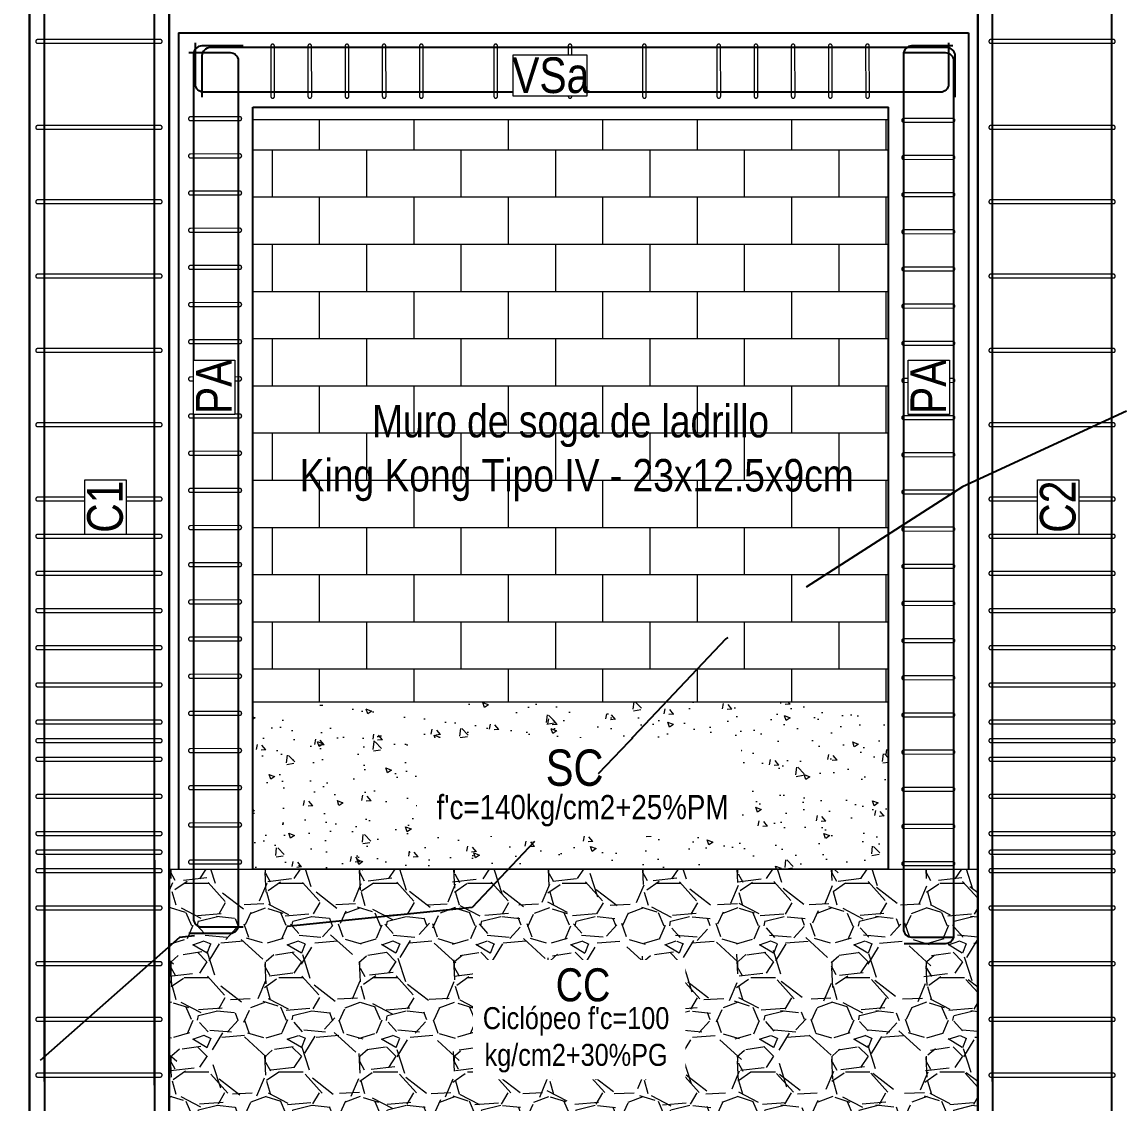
# Model space of a CAD drawing. Header units: millimetres. Extents: x -3570 to 5754, y -12788176 to 1214.
# Drawn here: x 3365.698 to 3368.648, y 1131.984 to 1134.893 of the extents above; entities that cross this region are included whole.
import ezdxf
from ezdxf import colors
from ezdxf.entities.mleader import LeaderData, LeaderLine
from ezdxf.enums import TextEntityAlignment as Align
from ezdxf.math import Vec2, Vec3

# ---------------------------------------------------------------- set-up
doc = ezdxf.new("R2010")
doc.units = ezdxf.units.MM
for name, pattern in [('ACAD_ISO04W100', [30, 24, -3, 0, -3]), ('CONTINUA', [0]), ('DASHED', [0.75, 0.5, -0.25])]:
    doc.linetypes.add(name, pattern=pattern)
for name, color, linetype in [('.D1 cotas', 1, 'Continuous'), ('.D1 Texto', 7, 'Continuous'), ('.N1 Acero Long03', 6, 'Continuous'), ('.N1 Junta', 6, 'Continuous'), ('.N1 Muros Altos', 220, 'Continuous'), ('C-ROAD-PROF', 1, 'DASHED')]:
    doc.layers.add(name, color=color, linetype=linetype)
for name, color, linetype, lineweight in [('.N1 Cimiento Corrido', 253, 'Continuous', 25), ('2_Acero EV', 4, 'ACAD_ISO04W100', 0), ('CONCRETO', 152, 'Continuous', 20), ('LADRILLO', 30, 'Continuous', 0), ('PL-06', 5, 'Continuous', 60), ('SOBRECIMIENTO', 253, 'CONTINUA', 5)]:
    doc.layers.add(name, color=color, linetype=linetype, lineweight=lineweight)
doc.styles.add('Anot 1.5mm', font='ARIALN.TTF', dxfattribs={"height": 0.0015})
doc.styles.add('Anot 2mm', font='ARIALN.TTF', dxfattribs={"height": 0.002})
doc.styles.add('Anot 3mm', font='ARIALN.TTF', dxfattribs={"height": 0.003})
doc.styles.add('arial narrow', font='ARIALN.TTF')
doc.styles.add('BIL', font='swissci.ttf')
doc.dimstyles.new('ROMAN50', dxfattribs={"dimtxt": 0.1, "dimasz": 0.05, "dimexe": 0.075, "dimexo": 0.05, "dimgap": 0.05, "dimtad": 2, "dimzin": 4, "dimdsep": 46, "dimtxsty": 'arial narrow', "dimblk": 'BOXFILLED', "dimcen": 0.07, "dimclrd": 142, "dimclre": 142, "dimclrt": 2, "dimaunit": 1, "dimadec": 0, "dimazin": 0, "dimtfac": 1, "dimtix": 1, "dimtmove": 0, "dimatfit": 3, "dimldrblk": 'BOXFILLED', "dimfxl": 0.2, "dimfxlon": 1, "dimtolj": 1, "dimtzin": 0, "dimlwd": 9, "dimlwe": 9, "dimarcsym": 0})

# ---------------------------------------------------------------- blocks, each defined once
blk = doc.blocks.new('*U218')
at = {"layer": 'CONCRETO', "lineweight": 5}
h = blk.add_hatch(dxfattribs=at)
h.set_pattern_fill('GRAVEL', color=8, scale=0.01)
h.set_pattern_definition([(228.0127875, (1.106506823446739, 0.6349259222921355), (-2.032000000159581, -2.285999999858178), [0.034172144, -3.3830483639565]), (184.969741, (1.083646823446739, 0.6095259222921355), (3.04799999879405, 0.2540000144697924), [0.05864047199999996, -5.805404889352395]), (132.5104471, (1.025226823446739, 0.6044459222921355), (2.540000001072749, -2.793999999024596), [0.04134815200000001, -4.093472279409999]), (267.273689, (0.9261668234467388, 0.5409459222921356), (0.2540000005319725, 5.079999999973313), [0.05340045199999997, -5.286643742573795]), (292.83365418, (0.9236268234467389, 0.4876059222921355), (-1.270000000106341, 3.047999999955546), [0.05236336999999996, -5.183980774534395]), (357.2736889999999, (0.9439468234467389, 0.4393459222921355), (-5.079999999973313, 0.2540000005319728), [0.05340045199999997, -5.286643742573795]), (37.69424047, (0.9972868234467389, 0.4368059222921354), (-3.30199999985359, -2.540000000190041), [0.07061936599999999, -6.991311531424701]), (72.25532837, (1.053166823446739, 0.4799859222921355), (1.778000000477929, 5.587999999847885), [0.066671952, -6.6005256601905]), (121.42956562, (1.073486823446739, 0.5434859222921355), (-2.032000000288312, 3.301999999822602), [0.0535813, -5.304554569871201]), (175.2363583, (1.045546823446739, 0.5892059222921355), (2.793999999959953, -0.2540000004389256), [0.06117132799999996, -2.997393694999997]), (222.3974378, (0.9845868234467389, 0.5942859222921355), (-3.047999999902466, -2.794000000106399), [0.07910779200000001, -7.8316772512177]), (138.81407483, (1.177626823446739, 0.5384059222921356), (-1.777999999893351, 1.524000000123918), [0.027000454, -2.6730565824344]), (171.4692344, (1.157306823446739, 0.5561859222921355), (3.302000000088966, -0.5079999994237343), [0.051368198, -5.085463899704]), (225, (1.106506823446739, 0.5638059222921356), (-3.552713678800501e-17, -0.2540000000000239), [0.035920934, -0.3232893108428]), (203.19859051, (1.088726823446739, 0.5942859222921355), (1.270000000034609, 0.5079999999109334), [0.01934413199999998, -1.915062236889398]), (291.80140949, (1.070946823446739, 0.5866659222921355), (-0.2540000000531496, 0.7619999999822872), [0.027356562, -1.340475299]), (30.96375653, (1.081106823446739, 0.5612659222921356), (0.7620000000186383, 0.5079999999721125), [0.04443196599999996, -1.436629815290999]), (161.56505118, (1.119206823446739, 0.5841259222921356), (0.5080000000132583, -0.2539999999733754), [0.032128714, -0.7710898116828]), (16.389540334, (0.9236268234467389, 0.5866659222921355), (2.540000000000015, 0.7620000000000243), [0.04500880000000001, -4.455882667253901]), (70.34617594, (0.9668068234467388, 0.5993659222921355), (-1.016000000092931, -2.793999999967041), [0.037759894, -3.73822156782]), (293.19859051, (1.119206823446739, 0.6349259222921355), (-0.5079999999113263, 1.270000000035528), [0.03868800999999996, -1.895718358889398]), (343.6104596700001, (1.134446823446739, 0.5993659222921355), (-2.540000000053229, 0.761999999822286), [0.04500879999999997, -4.455882667253995]), (339.44395478, (0.9236268234467389, 0.4291859222921355), (-1.269999999999986, 0.508000000000021), [0.04340351999999995, -2.126773431310598]), (294.7751406, (0.9642668234467389, 0.4139459222921356), (-1.270000001511693, 2.793999999312726), [0.036367212, -3.600359338072]), (66.80140949, (1.121746823446739, 0.3809259222921355), (0.5079999999202298, 1.27000000003193), [0.03868801, -1.8957183588894]), (17.35402464, (1.136986823446739, 0.4164859222921355), (-3.301999999934302, -1.016000000213246), [0.04257827400000001, -4.21523759802]), (69.44395478, (0.9972868234467389, 0.3809259222921355), (-0.508000000008846, -1.269999999996463), [0.02170176, -2.148475191310601]), (101.309932474, (1.106506823446739, 0.3809259222921355), (-0.25400000000004, 1.016000000000037), [0.01295146, -1.2821994964526]), (165.963756532, (1.103966823446739, 0.3936259222921354), (0.7619999999999513, -0.2539999999999865), [0.05236337000000001, -0.9949054589069001]), (186.00900596, (1.053166823446739, 0.4063259222921355), (2.539999999986537, 0.2540000001329353), [0.04852669999999996, -4.804136486333695]), (303.69006753, (1.081106823446739, 0.5384059222921356), (-0.2540000000352969, 0.5079999999823702), [0.036632388, -0.879177635968]), (353.15722659, (1.101426823446739, 0.5079259222921355), (4.318000000026569, -0.5079999997739394), [0.063955676, -6.331600906503099]), (60.9453959, (1.164926823446739, 0.5003059222921356), (-1.016000000027969, -1.777999999984025), [0.026150824, -2.588939231811]), (90, (1.177626823446739, 0.5231659222921355), (-0.254, 0.254), [0.01524, -0.23876]), (120.25643716, (1.048086823446739, 0.4139459222921356), (1.015999999875717, -1.77800000007098), [0.035286696, -3.49339407732]), (48.01278749999999, (1.030306823446739, 0.4444259222921355), (2.032000000167534, 2.285999999851021), [0.068344288, -3.3488762199565]), (0, (1.076026823446739, 0.4952259222921356), (0.254, 0.254), [0.06604, -0.18796]), (325.3048465, (1.142066823446739, 0.4952259222921356), (2.540000000962153, -1.777999998625458), [0.040160956, -3.975931672414]), (254.0546040999999, (1.175086823446739, 0.4723659222921355), (-0.2539999999822557, -1.016000000004475), [0.03698290799999999, -1.8121650038772]), (207.64597536, (1.164926823446739, 0.4368059222921354), (-4.826000000177335, -2.539999999663075), [0.06021450999999996, -5.961246442293795]), (175.42607874, (1.111586823446739, 0.4088659222921356), (-3.301999999999883, 0.2539999999999478), [0.063702946, -6.306584645624])])
h.paths.add_polyline_path([(2397.882421778308, 2498.129817934587), (2397.882421778308, 2497.298892012295), (2400.056719338759, 2497.298892012295), (2400.056719338759, 2498.129817934587)])
at = {"layer": '.N1 Cimiento Corrido', "color": 8, "lineweight": 5}
blk.add_lwpolyline([(2397.882421778308, 2498.129817934587), (2397.882421778308, 2497.298892012295), (2400.056719338759, 2497.298892012295), (2400.056719338759, 2498.129817934587)], close=True, dxfattribs=at)
blk = doc.blocks.new('*U121')
at = {"layer": '2_Acero EV'}
for p, q in [((235.882212774866, 110.8198736702251), (235.552226323676, 110.819873670222)), ((235.552226323676, 110.8098736702272), (235.882212774866, 110.8098736702242))]:
    blk.add_line(p, q, dxfattribs=at)
for centre, radius, start, end in [((235.552226323676, 110.8148736702246), 0.004999999997380655, 89.99999998957796, 270.000000010422), ((235.882212774866, 110.8148736702246), 0.004999999999313332, 269.9999999895779, 90.00000001042204)]:
    blk.add_arc(centre, radius, start, end, dxfattribs=at)
blk = doc.blocks.new('dac')
at = {"color": 6, "lineweight": 40}
blk.add_blockref('*U121', (3122.949714543672, 1604.297287102003, -53407144.80790737), dxfattribs=at)
blk = doc.blocks.new('*U950')
at = {"color": 3}
blk.add_blockref('dac', (-3358.666934092944, -1715.112160772228, 53407144.80790737), dxfattribs=at)
blk = doc.blocks.new('*U951')
at = {"color": 0, "linetype": 'ByBlock', "lineweight": -2, "transparency": 16777216}
for p in [(6.123233995736766e-17, 1), (5.51091059616309e-17, 0.9), (4.898587196589413e-17, 0.8), (4.286263797015737e-17, 0.7000000000000001), (3.67394039744206e-17, 0.6000000000000001), (3.061616997868383e-17, 0.5), (2.449293598294707e-17, 0.4), (1.83697019872103e-17, 0.3), (1.224646799147353e-17, 0.2), (6.123233995736766e-18, 0.1), (0, 0)]:
    blk.add_blockref('*U950', p, dxfattribs=at)
blk = doc.blocks.new('*U125')
at = {"layer": '.N1 Muros Altos'}
blk.add_lwpolyline([(-27.16393617360166, -27.67895742359883), (-43.50871438744785, -27.67895742359883, 0.426082441509612), (-43.62550130165391, -27.80215340267087), (-43.62550130165391, -28.48804821968486)], format="xyb", dxfattribs=at)
blk = doc.blocks.new('*U126')
at = {"layer": '.N1 Muros Altos'}
blk.add_lwpolyline([(-27.16393617360166, -27.67895742359883), (-43.50871438744785, -27.67895742359883, 0.426082441509612), (-43.62550130165391, -27.80215340267087), (-43.62550130165391, -28.48804821968486)], format="xyb", dxfattribs=at)
blk = doc.blocks.new('*U952')
at = {"color": 3}
blk.add_blockref('dac', (-3358.666934092944, -1715.112160772228, 53407144.80790737), dxfattribs=at)
blk = doc.blocks.new('*U953')
at = {"color": 0, "linetype": 'ByBlock', "lineweight": -2, "transparency": 16777216}
for p in [(6.123233995736766e-17, 1), (5.51091059616309e-17, 0.9), (4.898587196589413e-17, 0.8), (4.286263797015737e-17, 0.7000000000000001), (3.67394039744206e-17, 0.6000000000000001), (3.061616997868383e-17, 0.5), (2.449293598294707e-17, 0.4), (1.83697019872103e-17, 0.3), (1.224646799147353e-17, 0.2), (6.123233995736766e-18, 0.1), (0, 0)]:
    blk.add_blockref('*U952', p, dxfattribs=at)
blk = doc.blocks.new('*U214')
at = {"layer": '.N1 Acero Long03'}
for points in [[(0.0599999999999894, -0.03035879332731059), (0.0599999999999894, -0.1553587933273106, 0.414213562373095), (0.08499999999999508, -0.1803587933273163), (2.316481804887424, -0.1803587933273085, 0.414213562373094), (2.341481804887401, -0.15535879332731), (2.34148180488743, -0.03035879332731001)], [(0.03999999999999204, -0.1950000000000003), (0.03999999999999204, -0.07000000000000028, -0.414213562373095), (0.06499999999999773, -0.04500000000000881), (2.296481804887427, -0.04500000000000107, -0.4142135623730961), (2.321481804887433, -0.06999999999999965), (2.321481804887433, -0.1949999999999996)]]:
    blk.add_lwpolyline(points, format="xyb", dxfattribs=at)
blk = doc.blocks.new('*U167')
at = {"layer": '2_Acero EV'}
for p, q in [((2488.73542555703, 1641.017249721316), (2488.600186081894, 1641.017049514432)), ((2488.600186081894, 1641.007049514437), (2488.73542555703, 1641.007249721315))]:
    blk.add_line(p, q, dxfattribs=at)
for centre, radius, start, end in [((2488.600186081894, 1641.012049514434), 0.004999999997380655, 89.99999998957796, 270.000000010422), ((2488.73542555703, 1641.012249721316), 0.004999999999313332, 269.9999999895779, 90.00000001042204)]:
    blk.add_arc(centre, radius, start, end, dxfattribs=at)
blk = doc.blocks.new('*U955')
at = {"color": 5, "lineweight": 13}
blk.add_blockref('*U167', (-2488.667805819463, -1641.012149617877), dxfattribs=at)
blk = doc.blocks.new('*U954')
at = {"color": 0, "linetype": 'ByBlock', "lineweight": -2, "transparency": 16777216}
for p in [(2.449293598294707e-17, 0.4), (1.83697019872103e-17, 0.3), (1.224646799147353e-17, 0.2), (6.123233995736766e-18, 0.1), (0, 0)]:
    blk.add_blockref('*U955', p, dxfattribs=at)
blk = doc.blocks.new('*U949')
at = {"color": 5, "lineweight": 13}
blk.add_blockref('*U167', (-2488.667805819463, -1641.012149617877), dxfattribs=at)
blk = doc.blocks.new('*U948')
at = {"color": 0, "linetype": 'ByBlock', "lineweight": -2, "transparency": 16777216}
for p in [(4.898587196589413e-17, 0.8), (3.67394039744206e-17, 0.6000000000000001), (2.449293598294707e-17, 0.4), (1.224646799147353e-17, 0.2), (0, 0)]:
    blk.add_blockref('*U949', p, dxfattribs=at)
blk = doc.blocks.new('5e6rer')
blk.add_wipeout([(2489.562772606911, 1641.87968748065), (2489.363882365361, 1641.87968748065), (2489.3638823653614, 1641.768492910578), (2489.562772606911, 1641.768492910578)])
at = {"lineweight": 13}
blk.add_lwpolyline([(2489.562772606911, 1641.87968748065), (2489.562772606911, 1641.768492910578), (2489.363882365361, 1641.768492910578), (2489.363882365361, 1641.87968748065)], close=True, dxfattribs=at)
at = {"layer": '.N1 Cimiento Corrido', "color": 252, "lineweight": 60, "true_color": 0x939598, "style": 'BIL'}
blk.add_text('VSa', height=0.09592354096040498, dxfattribs=at).set_placement((2489.465253884629, 1641.825208464262, 3460.917699665641), align=Align.MIDDLE_CENTER)
blk = doc.blocks.new('*U968')
at = {"color": 5, "lineweight": 13}
blk.add_blockref('*U167', (-2488.667805819463, -1641.012149617877), dxfattribs=at)
blk = doc.blocks.new('*U969')
at = {"color": 0, "linetype": 'ByBlock', "lineweight": -2, "transparency": 16777216}
for p in [(2.449293598294707e-17, 0.4), (1.83697019872103e-17, 0.3), (1.224646799147353e-17, 0.2), (6.123233995736766e-18, 0.1), (0, 0)]:
    blk.add_blockref('*U968', p, dxfattribs=at)
blk = doc.blocks.new('*U216')
at = {"layer": '.N1 Acero Long03'}
for points in [[(0.05999999999998962, -0.03077603448357411), (0.05999999999998962, -0.155776034483574, 0.414213562373095), (0.0849999999999953, -0.1807760344835798), (2.704202737321697, -0.1807760344835722, 0.414213562373094), (2.729202737321675, -0.1557760344835735), (2.729202737321703, -0.03077603448357371)], [(0.03999999999999204, -0.1950000000000003), (0.03999999999999204, -0.07000000000000028, -0.414213562373095), (0.06499999999999773, -0.04500000000000881), (2.684202737321701, -0.04500000000000131, -0.4142135623730961), (2.709202737321706, -0.0699999999999999), (2.709202737321706, -0.1949999999999998)]]:
    blk.add_lwpolyline(points, format="xyb", dxfattribs=at)
blk = doc.blocks.new('*U215')
at = {"layer": '.N1 Acero Long03'}
for points in [[(0.03999999999999204, -0.1950000000000003), (0.03999999999999204, -0.07000000000000028, -0.414213562373095), (0.06499999999999773, -0.04500000000000881), (2.715251886417517, -0.0450000000000013, -0.4142135623730961), (2.740251886417523, -0.06999999999999988), (2.740251886417523, -0.1949999999999998)], [(0.05999999999998651, -0.04689843517114559), (0.05999999999998651, -0.1718984351711455, 0.414213562373095), (0.08499999999999219, -0.1968984351711513), (2.735251886417511, -0.1968984351711436, 0.414213562373094), (2.760251886417488, -0.171898435171145), (2.760251886417517, -0.04689843517114518)]]:
    blk.add_lwpolyline(points, format="xyb", dxfattribs=at)
blk = doc.blocks.new('*U172')
at = {"layer": '2_Acero EV'}
for p, q in [((2488.738192280726, 1641.017247854015), (2488.605186081891, 1641.017049514432)), ((2488.605186081891, 1641.007049514437), (2488.738192280726, 1641.007247854014))]:
    blk.add_line(p, q, dxfattribs=at)
for centre, radius, start, end in [((2488.605186081891, 1641.012049514434), 0.004999999997380655, 89.99999998957796, 270.000000010422), ((2488.738192280726, 1641.012247854014), 0.004999999999313332, 269.9999999895779, 90.00000001042204)]:
    blk.add_arc(centre, radius, start, end, dxfattribs=at)
blk = doc.blocks.new('*U956')
at = {"color": 5, "lineweight": 13}
blk.add_blockref('*U172', (-2488.671689181309, -1641.012148684226), dxfattribs=at)
blk = doc.blocks.new('*U957')
at = {"color": 0, "linetype": 'ByBlock', "lineweight": -2, "transparency": 16777216}
for p in [(1.224646799147353e-16, 2), (1.163414459189986e-16, 1.9), (1.102182119232618e-16, 1.8), (1.04094977927525e-16, 1.7), (9.797174393178826e-17, 1.6), (9.184850993605148e-17, 1.5), (8.572527594031473e-17, 1.4), (7.960204194457797e-17, 1.3), (7.34788079488412e-17, 1.2), (6.735557395310444e-17, 1.1), (6.123233995736766e-17, 1), (5.51091059616309e-17, 0.9), (4.898587196589413e-17, 0.8), (4.286263797015737e-17, 0.7000000000000001), (3.67394039744206e-17, 0.6000000000000001), (3.061616997868383e-17, 0.5), (2.449293598294707e-17, 0.4), (1.83697019872103e-17, 0.3), (1.224646799147353e-17, 0.2), (6.123233995736766e-18, 0.1), (0, 0)]:
    blk.add_blockref('*U956', p, dxfattribs=at)
blk = doc.blocks.new('*U946')
at = {"color": 5, "lineweight": 13}
blk.add_blockref('*U172', (-2488.671689181309, -1641.012148684226), dxfattribs=at)
blk = doc.blocks.new('*U947')
at = {"color": 0, "linetype": 'ByBlock', "lineweight": -2, "transparency": 16777216}
for p in [(1.224646799147353e-16, 2), (1.163414459189986e-16, 1.9), (1.102182119232618e-16, 1.8), (1.04094977927525e-16, 1.7), (9.797174393178826e-17, 1.6), (9.184850993605148e-17, 1.5), (8.572527594031473e-17, 1.4), (7.960204194457797e-17, 1.3), (7.34788079488412e-17, 1.2), (6.735557395310444e-17, 1.1), (6.123233995736766e-17, 1), (5.51091059616309e-17, 0.9), (4.898587196589413e-17, 0.8), (4.286263797015737e-17, 0.7000000000000001), (3.67394039744206e-17, 0.6000000000000001), (3.061616997868383e-17, 0.5), (2.449293598294707e-17, 0.4), (1.83697019872103e-17, 0.3), (1.224646799147353e-17, 0.2), (6.123233995736766e-18, 0.1), (0, 0)]:
    blk.add_blockref('*U946', p, dxfattribs=at)
blk = doc.blocks.new('DSFDD')
blk.add_wipeout([(2489.607289748506, 1642.1341572620124), (2489.607289748506, 1641.835307122935), (2489.8340409534558, 1641.835307122935), (2489.834040953456, 1642.1341572620124)]).translate(0, 0, 28081.86503327164)
at = {"lineweight": 13, "elevation": 28081.86503327164}
blk.add_lwpolyline([(2489.607289748506, 1642.134157262012), (2489.834040953456, 1642.134157262012), (2489.834040953456, 1641.835307122935), (2489.607289748506, 1641.835307122935)], close=True, dxfattribs=at)
at = {"layer": '.N1 Cimiento Corrido', "color": 252, "lineweight": 60, "true_color": 0x939598, "style": 'BIL'}
blk.add_text('PA', height=0.1956100777381824, rotation=90, dxfattribs=at).set_placement((2489.718384944992, 1641.987187834345, 35139.46917818632), align=Align.MIDDLE_CENTER)
blk = doc.blocks.new('*U217')
at = {"layer": 'SOBRECIMIENTO', "lineweight": 5, "true_color": 0x636466}
h = blk.add_hatch(dxfattribs=at)
h.set_pattern_fill('AR-CONC', color=251, scale=0.0008599999999999999)
h.set_pattern_definition([(49.99999999999999, (0.7093018559776283, 0), (0.1566788153365634, -0.01370761356345665), [0.016383, -0.180213]), (355, (0.7093018559776283, 0), (-0.03030934242547363, 0.1643088869055702), [0.0131064, -0.1441709023862]), (100.4514447, (0.7223583819976283, -0.00114229801), (0.1263694724977038, 0.1506012666444878), [0.01392340756799999, -0.1531576103559999]), (46.18420000000001, (0.7093018559776283, 0.04368799999999999), (0.2331279751672317, -0.03615640202214534), [0.0245745, -0.2703194999999999]), (96.63555760999992, (0.7287291699776283, 0.04067498999999999), (0.2041675552842926, 0.2127864671540405), [0.0208851199004, -0.2297366230176]), (351.1841511700001, (0.7093018559776283, 0.04368799999999999), (0.2041675552958802, 0.212786467143558), [0.0196595716802, -0.2162553694512]), (21, (0.7311458559776283, 0.032766), (0.1303883764914539, -0.08794807044089532), [0.016383, -0.180213]), (326.0000000000001, (0.7311458559776283, 0.032766), (0.05314974437897647, 0.1584016508651945), [0.0131064, -0.1441704]), (71.45144499999999, (0.7420115540136283, 0.02543699408599999), (0.1835381205796959, 0.07045358124187849), [0.013923407568, -0.153157346336]), (37.50000000000001, (0.7093018559776283, 0), (0.002656198795508962, 0.07271733343091166), [0, -0.14242288, 0, -0.1463548, 0, -0.1447165]), (7.499999999999999, (0.7093018559776283, 0), (0.05746490975886293, 0.08615529434358277), [0, -0.08344407999999998, 0, -0.13914628, 0, -0.05515609999999999]), (327.5, (0.6605897359776283, 0), (0.1166079118435094, -0.00492671983369916), [0, -0.05460999999999999, 0, -0.1703832, 0, -0.2260854]), (317.5, (0.6387457359776283, 0), (0.1273910959919755, 0.0218667822886664), [0, -0.07099299999999999, 0, -0.11315192, 0, -0.1605534])])
h.paths.add_polyline_path([(2285.24546763545, 2690.215587139745), (2285.24546763545, 2690.665587139745), (2283.536165779473, 2690.665587139745), (2283.536165779473, 2690.215587139745)])
at = {"layer": 'CONCRETO'}
blk.add_lwpolyline([(2283.536165779473, 2690.665587139745), (2283.536165779473, 2690.215587139745), (2285.24546763545, 2690.215587139745), (2285.24546763545, 2690.665587139745)], close=True, dxfattribs=at)
blk = doc.blocks.new('sfdffghg')
blk.add_wipeout([(203.6965329390337, -529.7627568672336), (202.8402682159472, -529.7627568672336), (202.8402682159472, -530.2435713364551), (203.6965329390337, -530.2435713364551)]).translate(0, 0, 747.7237400725826)
at = {"layer": '.D1 Texto', "color": 2, "attachment_point": 1}
for s, insert, char_height, width, style in [('CC', (203.1742605060457, -529.7956417424829), 0.133282005662394, 0.2070744154277001, 'Anot 3mm'), ("\\pxqc;Ciclópeo f'c=100 kg/cm2+30%PG", (202.852291337966, -529.952370758044, 5961.128933635671), 0.088854670441596, 0.8080454481954069, 'Anot 2mm')]:
    blk.add_mtext(s, dxfattribs=dict(at, insert=insert, char_height=char_height, width=width, style=style))
blk = doc.blocks.new('*U219')
at = {"layer": '.N1 Muros Altos'}
blk.add_lwpolyline([(-35.9920580045158, -27.67895742359883), (-43.50871438744785, -27.67895742359883, 0.426082441509612), (-43.62550130165391, -27.80215340267087), (-43.62550130165391, -28.66066055656744)], format="xyb", dxfattribs=at)
blk = doc.blocks.new('*U220')
at = {"layer": '.N1 Muros Altos'}
blk.add_lwpolyline([(-36.09085551319743, -27.67895742359883), (-43.50871438744785, -27.67895742359883, 0.426082441509612), (-43.62550130165391, -27.80215340267087), (-43.62550130165391, -28.48804821968486)], format="xyb", dxfattribs=at)
blk = doc.blocks.new('*U966')
at = {"color": 3}
blk.add_blockref('dac', (-3358.666934092944, -1715.112160772228, 53407144.80790737), dxfattribs=at)
blk = doc.blocks.new('*U967')
at = {"color": 0, "linetype": 'ByBlock', "lineweight": -2, "transparency": 16777216}
for p in [(0, 0), (-9.184850993605149e-18, -0.15), (-1.83697019872103e-17, -0.3), (-2.755455298081544e-17, -0.45), (-3.673940397442059e-17, -0.6), (-4.592425496802574e-17, -0.75), (-5.510910596163089e-17, -0.8999999999999999), (-6.429395695523605e-17, -1.05), (-7.347880794884119e-17, -1.2), (-8.266365894244633e-17, -1.35), (-9.184850993605148e-17, -1.5), (-1.010333609296566e-16, -1.65), (-1.102182119232618e-16, -1.8), (-1.194030629168669e-16, -1.95), (-1.285879139104721e-16, -2.1), (-1.377727649040772e-16, -2.25)]:
    blk.add_blockref('*U966', p, dxfattribs=at)
blk = doc.blocks.new('*U965')
at = {"color": 3}
blk.add_blockref('dac', (-3358.666934092944, -1715.112160772228, 53407144.80790737), dxfattribs=at)
blk = doc.blocks.new('*U964')
at = {"color": 0, "linetype": 'ByBlock', "lineweight": -2, "transparency": 16777216}
for p in [(6.123233995736766e-17, 1), (4.898587196589413e-17, 0.8), (3.67394039744206e-17, 0.6000000000000001), (2.449293598294707e-17, 0.4), (1.224646799147353e-17, 0.2), (0, 0)]:
    blk.add_blockref('*U965', p, dxfattribs=at)
blk = doc.blocks.new('*U963')
at = {"color": 3}
blk.add_blockref('dac', (-3358.666934092944, -1715.112160772228, 53407144.80790737), dxfattribs=at)
blk = doc.blocks.new('*U945')
at = {"color": 0, "linetype": 'ByBlock', "lineweight": -2, "transparency": 16777216}
for p in [(0, 0), (-9.184850993605149e-18, -0.15), (-1.83697019872103e-17, -0.3), (-2.755455298081544e-17, -0.45), (-3.673940397442059e-17, -0.6), (-4.592425496802574e-17, -0.75), (-5.510910596163089e-17, -0.8999999999999999), (-6.429395695523605e-17, -1.05), (-7.347880794884119e-17, -1.2), (-8.266365894244633e-17, -1.35), (-9.184850993605148e-17, -1.5), (-1.010333609296566e-16, -1.65), (-1.102182119232618e-16, -1.8), (-1.194030629168669e-16, -1.95), (-1.285879139104721e-16, -2.1), (-1.377727649040772e-16, -2.25)]:
    blk.add_blockref('*U963', p, dxfattribs=at)
blk = doc.blocks.new('*U971')
at = {"color": 3}
blk.add_blockref('dac', (-3358.666934092944, -1715.112160772228, 53407144.80790737), dxfattribs=at)
blk = doc.blocks.new('*U958')
at = {"color": 0, "linetype": 'ByBlock', "lineweight": -2, "transparency": 16777216}
for p in [(6.123233995736766e-17, 1), (4.898587196589413e-17, 0.8), (3.67394039744206e-17, 0.6000000000000001), (2.449293598294707e-17, 0.4), (1.224646799147353e-17, 0.2), (0, 0)]:
    blk.add_blockref('*U971', p, dxfattribs=at)
blk = doc.blocks.new('*U972')
at = {"color": 3}
blk.add_blockref('dac', (-3358.666934092944, -1715.112160772228, 53407144.80790737), dxfattribs=at)
blk = doc.blocks.new('*U973')
at = {"color": 0, "linetype": 'ByBlock', "lineweight": -2, "transparency": 16777216}
for p in [(6.123233995736766e-17, 1), (5.51091059616309e-17, 0.9), (4.898587196589413e-17, 0.8), (4.286263797015737e-17, 0.7000000000000001), (3.67394039744206e-17, 0.6000000000000001), (3.061616997868383e-17, 0.5), (2.449293598294707e-17, 0.4), (1.83697019872103e-17, 0.3), (1.224646799147353e-17, 0.2), (6.123233995736766e-18, 0.1), (0, 0)]:
    blk.add_blockref('*U972', p, dxfattribs=at)
blk = doc.blocks.new('*U943')
at = {"color": 3}
blk.add_blockref('dac', (-3358.666934092944, -1715.112160772228, 53407144.80790737), dxfattribs=at)
blk = doc.blocks.new('*U944')
at = {"color": 0, "linetype": 'ByBlock', "lineweight": -2, "transparency": 16777216}
for p in [(6.123233995736766e-17, 1), (5.51091059616309e-17, 0.9), (4.898587196589413e-17, 0.8), (4.286263797015737e-17, 0.7000000000000001), (3.67394039744206e-17, 0.6000000000000001), (3.061616997868383e-17, 0.5), (2.449293598294707e-17, 0.4), (1.83697019872103e-17, 0.3), (1.224646799147353e-17, 0.2), (6.123233995736766e-18, 0.1), (0, 0)]:
    blk.add_blockref('*U943', p, dxfattribs=at)
blk = doc.blocks.new('_BoxFilled')
at = {"color": 0, "linetype": 'ByBlock', "lineweight": -2}
blk.add_line((-0.5, 0), (-1, 0), dxfattribs=at)
at = {"color": 0, "linetype": 'ByBlock'}
blk.add_solid([(-0.5, 0.5), (0.5, 0.5), (-0.5, -0.5), (0.5, -0.5)], dxfattribs=at)
blk = doc.blocks.new('*D893')
at = {"color": 142, "lineweight": 9, "transparency": 16777216}
for p, q in [((3575.311212521858, 1144.410927090087), (3575.311212516892, 1144.410927090087)), ((3575.386212516892, 1143.160927090087), (3575.386212516892, 1144.360927090087)), ((3575.311212521858, 1143.110927090087), (3575.311212516892, 1143.110927090087))]:
    blk.add_line(p, q, dxfattribs=at)
at = {"layer": 'Defpoints', "color": 0, "lineweight": -2, "transparency": 16777216}
for p in [(3575.386212516892, 1144.410927090087), (3576.275591516243, 1144.410927090087, 53410779.8670038), (3576.275591516244, 1143.110927090087, 53410779.8670038)]:
    blk.add_point(p, dxfattribs=at)
at = {"color": 142, "lineweight": 9, "transparency": 16777216, "xscale": 0.05, "yscale": 0.05, "zscale": 0.05}
for p, rotation in [((3575.386212516892, 1144.410927090087), 90), ((3575.386212516892, 1143.110927090087), 270)]:
    blk.add_blockref('_BoxFilled', p, dxfattribs=dict(at, rotation=rotation))
at = {"color": 7, "lineweight": 20, "transparency": 16777216, "insert": (3575.28515521812, 1143.760927090086), "char_height": 0.1, "attachment_point": 5, "rotation": 90, "style": 'arial narrow'}
blk.add_mtext('\\A1;1.30', dxfattribs=at)
blk = doc.blocks.new('*D894')
at = {"color": 142, "lineweight": 9, "transparency": 16777216}
for p, q in [((3575.311212521867, 1147.701950188362), (3575.311212516901, 1147.701950188362)), ((3575.386212516901, 1144.460927090087), (3575.386212516901, 1147.651950188362)), ((3575.311212521836, 1144.410927090087), (3575.311212516901, 1144.410927090087))]:
    blk.add_line(p, q, dxfattribs=at)
at = {"layer": 'Defpoints', "color": 0, "lineweight": -2, "transparency": 16777216}
for p in [(3575.386212516901, 1147.701950188362), (3576.275591516243, 1147.701950188362, 53410779.8670038), (3576.340609165324, 1144.410927090087, 57367477.81685838)]:
    blk.add_point(p, dxfattribs=at)
at = {"color": 142, "lineweight": 9, "transparency": 16777216, "xscale": 0.05, "yscale": 0.05, "zscale": 0.05}
for p, rotation in [((3575.386212516901, 1147.701950188362), 90), ((3575.386212516901, 1144.410927090087), 270)]:
    blk.add_blockref('_BoxFilled', p, dxfattribs=dict(at, rotation=rotation))
at = {"color": 7, "lineweight": 20, "transparency": 16777216, "insert": (3575.285155218129, 1146.056438639223), "char_height": 0.1, "attachment_point": 5, "rotation": 90, "style": 'arial narrow'}
blk.add_mtext('\\A1;3.29', dxfattribs=at)
blk = doc.blocks.new('*D900')
at = {"color": 142, "lineweight": 9, "transparency": 16777216}
for p, q in [((3575.354205829835, 1144.410927090087), (3575.079205829835, 1144.410927090087)), ((3575.154205829835, 1144.360927090087), (3575.154205829835, 1142.460927090087)), ((3575.354205829835, 1142.410927090087), (3575.079205829835, 1142.410927090087))]:
    blk.add_line(p, q, dxfattribs=at)
at = {"layer": 'Defpoints', "color": 0, "lineweight": -2, "transparency": 16777216}
for p in [(3576.275591516243, 1144.410927090087), (3575.154205829835, 1142.410927090087), (3575.899803354856, 1142.410927090087)]:
    blk.add_point(p, dxfattribs=at)
at = {"color": 142, "lineweight": 9, "transparency": 16777216, "xscale": 0.05, "yscale": 0.05, "zscale": 0.05}
for p, rotation in [((3575.154205829835, 1144.410927090087), 90), ((3575.154205829835, 1142.410927090087), 270)]:
    blk.add_blockref('_BoxFilled', p, dxfattribs=dict(at, rotation=rotation))
at = {"color": 7, "lineweight": 20, "transparency": 16777216, "insert": (3575.053148531063, 1143.410927090086), "char_height": 0.1, "attachment_point": 5, "rotation": 90, "style": 'arial narrow'}
blk.add_mtext('\\A1;2.00', dxfattribs=at)
blk = doc.blocks.new('*D902')
at = {"color": 142, "lineweight": 9, "transparency": 16777216}
for p, q in [((3575.079205831965, 1147.985507570456), (3575.079205829813, 1147.985507570456)), ((3575.154205829813, 1144.460927090087), (3575.154205829813, 1147.935507570456)), ((3575.354205829814, 1144.410927090087), (3575.079205829813, 1144.410927090087))]:
    blk.add_line(p, q, dxfattribs=at)
at = {"layer": 'Defpoints', "color": 0, "lineweight": -2, "transparency": 16777216}
for p in [(3575.154205829813, 1147.985507570456), (3576.275591516243, 1147.985507570456, -152919610.7263805), (3576.275591516243, 1144.410927090087)]:
    blk.add_point(p, dxfattribs=at)
at = {"color": 142, "lineweight": 9, "transparency": 16777216, "xscale": 0.05, "yscale": 0.05, "zscale": 0.05}
for p, rotation in [((3575.154205829813, 1147.985507570456), 90), ((3575.154205829813, 1144.410927090087), 270)]:
    blk.add_blockref('_BoxFilled', p, dxfattribs=dict(at, rotation=rotation))
at = {"color": 7, "lineweight": 20, "transparency": 16777216, "insert": (3575.053148531041, 1146.198217330271), "char_height": 0.1, "attachment_point": 5, "rotation": 90, "style": 'arial narrow'}
blk.add_mtext('\\A1;3.57', dxfattribs=at)
blk = doc.blocks.new('yuh')
blk.add_wipeout([(230.40699621159888, 208.9742914812767), (229.5358483953662, 208.9742914812767), (229.53584839536643, 208.7099113295678), (230.40699621159888, 208.70991132956803)])
at = {"layer": '.D1 Texto', "attachment_point": 1}
for s, insert, char_height, width, style in [('SC', (229.8817970288064, 208.9429515000141), 0.0976355785612458, 0.1516921226915465, 'Anot 3mm'), ("f'c=140kg/cm2+25%PM", (229.5880097256, 208.8205323749143, 3338.621468065513), 0.0650903857074972, 0.4033588154307446, 'Anot 2mm')]:
    blk.add_mtext(s, dxfattribs=dict(at, insert=insert, char_height=char_height, width=width, style=style))
blk = doc.blocks.new('dgfhgj')
blk.add_wipeout([(1636.5091621256734, 872.5626939321642), (1634.9147040826426, 872.5626939321642), (1634.9147040826426, 872.2592025036745), (1636.509162125673, 872.2592025036745)]).translate(0, 0, -718.404105626978)
at = {"layer": '.D1 Texto', "insert": (1634.960481977759, 872.5325725540188, -718.404105626978), "char_height": 0.087329970184527, "width": 1.569971715647913, "attachment_point": 1, "style": 'Anot 2mm'}
blk.add_mtext('       Muro de soga de ladrillo\\PKing Kong Tipo IV - 23x12.5x9cm', dxfattribs=at)
blk = doc.blocks.new('*U223')
at = {"layer": 'LADRILLO', "true_color": 0xf26722}
h = blk.add_hatch(dxfattribs=at)
h.set_pattern_fill('BRICK', color=30, scale=0.02)
h.set_pattern_definition([(0, (-813.3259861893868, -514.9274304465584), (0, 0.127), []), (90, (-813.3259861893868, -514.9274304465584), (-0.254, 1.555301434917139e-17), [0.127, -0.127]), (90, (-813.1989861893868, -514.9274304465584), (-0.254, 1.555301434917139e-17), [-0.127, 0.127])])
h.paths.add_polyline_path([(1.709301855977106, 1.565711637613273), (0, 1.565711637613273), (0, 0), (1.709301855977106, 0)])
at = {"layer": 'LADRILLO'}
for p, q in [((1.709301855977106, 1.565711637613273), (0, 1.565711637613273)), ((0, 1.565711637613273), (0, 0)), ((1.709301855977106, 0), (1.709301855977106, 1.565711637613273)), ((0, 0), (1.709301855977106, 0))]:
    blk.add_line(p, q, dxfattribs=at)
blk = doc.blocks.new('ERTYU')
at = {"layer": '.N1 Junta'}
ml = blk.add_multileader_mtext('Standard', dxfattribs=at)
ml.set_content("Junta elástica e =1/2''", color=7, style='Anot 1.5mm')
ml.set_leader_properties(color=1)
ml.build(insert=Vec2(0, 0))
ml.multileader.update_dxf_attribs({"text_left_attachment_type": 6, "text_right_attachment_type": 6, "dogleg_length": 0.005, "arrow_head_size": 0.05, "scale": 50})
ctx = ml.context
ctx.base_point, ctx.scale, ctx.char_height, ctx.arrow_head_size, ctx.landing_gap_size, ctx.plane_origin = Vec3(2930.783322757643, 1727.043667501917, 6905.056200032297), 50, 0.075, 0.05, 0.1, Vec3(2931.81251094126, 1727.066312947656, 6905.056200032297)
ctx.left_attachment, ctx.right_attachment = 6, 6
notes = []
notes.append((ctx, [(1, (1, 1, 0), (2930.763586098647, 1727.043667501917, 6905.056200032297), (1, 0), 0.01973665899549815, [(1, [(2930.614269575543, 1726.430341731179, 6905.056200032297), (2930.470733191913, 1726.427779424665, 6905.056200032297)], 0, [])])]))
ctx.mtext.insert, ctx.mtext.width, ctx.mtext.flow_direction = Vec3(2930.883322757642, 1727.133667501917, 6905.056200032297), 0.834917929890139, 5
for ctx, leaders in notes:
    for number, flags, end, landing, length, lines in leaders:
        leader = LeaderData()
        leader.index, (leader.has_last_leader_line, leader.has_dogleg_vector, leader.attachment_direction) = number, flags
        leader.last_leader_point, leader.dogleg_vector, leader.dogleg_length = Vec3(end), Vec3(landing), length
        for number, points, colour, breaks in lines:
            line = LeaderLine()
            line.index, line.vertices, line.color, line.breaks = number, Vec3.list(points), colors.encode_raw_color(colour), breaks
            leader.lines.append(line)
        ctx.leaders.append(leader)
blk = doc.blocks.new('c2')
at = {"color": 5, "lineweight": 30}
for p, q in [((3575.899803354855, 1147.985507570456, 45495566.3191025), (3575.899803354855, 1142.410927090087, 45495566.3191025)), ((3576.275591516241, 1147.685507996622, 45495566.3191025), (3576.275591516241, 1143.110927090087, 45495566.3191025)), ((3578.449889076698, 1147.685507996622, 45495566.3191025), (3578.449889076698, 1143.110927090087, 45495566.3191025))]:
    blk.add_line(p, q, dxfattribs=at)
at = {"color": 3}
for p, q in [((3576.300650859852, 1146.660926730142, -87608313.87736553), (3578.424948706847, 1146.660926730142, -87608313.87736553)), ((3576.300650859852, 1146.660926730142, 45495566.3191025), (3576.300650859852, 1144.410927090086, 45495566.3191025)), ((3578.424948706847, 1146.660926730142, 45495566.3191025), (3578.424948706847, 1144.410927090086, 45495566.3191025)), ((3576.500585677126, 1146.460926730142, -87608313.87736553), (3578.209887533103, 1146.460926730142, -87608313.87736553)), ((3576.500585677126, 1144.410927090086, 45495566.3191025), (3576.500585677126, 1146.460926730142, 45495566.3191025)), ((3578.209887533104, 1144.410927090086, 45495566.3191025), (3578.209887533103, 1146.460926730142, 45495566.3191025))]:
    blk.add_line(p, q, dxfattribs=at)
at = {"layer": 'C-ROAD-PROF', "color": 1, "linetype": 'DASHED', "lineweight": -3}
for p, q in [((3577.089837995526, 1144.307433406169, 158783715.985658), (3576.302670971076, 1144.226561343575, 158783715.985658)), ((3576.302670971076, 1144.226561343575, 158783715.985658), (3575.899803354855, 1143.870531446939, 158783715.985658))]:
    blk.add_line(p, q, dxfattribs=at)
for name, p, xscale, yscale, zscale, rotation in [('*U125', (3569.020017913089, 1137.048575324825, 45495566.3191025), -0.2500000000000009, 0.2500000000000009, 0.25, 90), ('*U125', (3571.569901824649, 1137.048575324825, 152313490.7567258), -0.2500000000000009, 0.2500000000000009, 0.25, 90), ('*U126', (3583.155343922569, 1137.038366646166, 45495566.3191025), 0.25, 0.25, 0.25, 270), ('*U126', (3585.729977573347, 1137.038366646166, 45495566.3191025), 0.25, 0.25, 0.25, 270), ('*U219', (3569.020063998955, 1153.4434094448, 45495566.3191025), 0.2500000000000009, 0.2500000000000009, 0.2500000000000009, 90), ('*U219', (3571.569901824649, 1153.4434094448, 152313490.7567258), 0.2500000000000009, 0.2500000000000009, 0.2500000000000009, 90), ('*U220', (3583.155343922569, 1153.457900143311, 45495566.3191025), -0.25, 0.25, 0.25, 270), ('*U220', (3585.729628432597, 1153.457900143311, 45495566.3191025), -0.25, 0.25, 0.25, 270)]:
    blk.add_blockref(name, p, dxfattribs=dict(xscale=xscale, yscale=yscale, zscale=zscale, rotation=rotation))
at = {"color": 3}
for name, p in [('*U953', (3576.086350685151, 1146.637756481848, 98904528.53791416)), ('*U951', (3578.649939698999, 1146.637756481848, 98904528.53791416)), ('*U964', (3576.086350685152, 1145.406309080631, 98904528.53791416)), ('*U958', (3578.649939698998, 1145.406309080631, 98904528.53791416)), ('*U973', (3576.086350685152, 1144.406309080631, 98904528.53791419)), ('*U944', (3578.649939698998, 1144.406309080631, 98904528.53791416)), ('*U967', (3576.086350685152, 1144.906309080631, 98904528.53791416)), ('*U945', (3578.649939698998, 1144.906309080631, 98904528.53791416))]:
    blk.add_blockref(name, p, dxfattribs=at)
at = {"color": 3, "lineweight": 13, "rotation": 270}
for name, p in [('*U969', (3576.553425122205, 1146.557548182206, -193276981.3126676)), ('*U948', (3576.953424892093, 1146.557703622595, -193276981.3126676)), ('*U954', (3577.753424903051, 1146.557696220673, -193276981.3126676))]:
    blk.add_blockref(name, p, dxfattribs=at)
at = {"color": 1, "lineweight": 211}
for name, p in [('*U957', (3576.398735729721, 1144.429724153578, 49453597.26894075)), ('*U947', (3578.31694032271, 1144.425452325677, -87608313.87736553))]:
    blk.add_blockref(name, p, dxfattribs=at)
at = {"lineweight": 20}
blk.add_blockref('dgfhgj', (1941.665756651514, 273.1271610329093, 79700274.52320574), dxfattribs=at)
at = {"xscale": -1}
for name, p in [('*U217', (5861.746053312578, -1545.804660049659, 45495566.3191025)), ('*U218', (5976.332310855001, -1353.718890844501, 45495566.3191025))]:
    blk.add_blockref(name, p, dxfattribs=at)
at = {"layer": 'PL-06', "color": 1, "xscale": -0.8880000000000001, "yscale": 0.8880000000000001, "zscale": 0.8880000000000001}
blk.add_blockref('*U214', (3578.424948706847, 1146.660926730142, 45495566.3191025), dxfattribs=at)
at = {"layer": 'PL-06', "color": 1, "xscale": -0.8880000000000037, "yscale": 0.8880000000000037, "zscale": 0.8880000000000001, "rotation": 90}
for name, p in [('*U216', (3576.300649165322, 1146.660926730145, 49452264.26895708)), ('*U215', (3578.210005416888, 1146.660926303979, 49452264.26895708))]:
    blk.add_blockref(name, p, dxfattribs=at)
at = {"color": 6, "lineweight": 20}
for base, p1, p2, picture, middle in [((3575.154205829835, 1142.410927090087, 45495566.3191025), (3576.275591516241, 1144.410927090086, 45495566.3191025), (3575.899803354855, 1142.410927090087, 45495566.3191025), '*D900', (3575.053148531063, 1143.410927090086, 45495566.3191025)), ((3575.386212516892, 1144.410927090087, -7915213.547901303), (3576.275591516242, 1143.110927090087, 45495566.3191025), (3576.275591516241, 1144.410927090086, 45495566.3191025), '*D893', (3575.28515521812, 1143.760927090086, -7915213.547901303))]:
    dim = blk.add_linear_dim(base=base, p1=p1, p2=p2, angle=90, dimstyle='ROMAN50', override={"dimclrt": 7}, dxfattribs=at)
    dim.commit()
    dim.dimension.update_dxf_attribs({"geometry": picture, "text_midpoint": middle})
at = {"layer": 'C-ROAD-PROF', "color": 1, "linetype": 'DASHED', "lineweight": -3}
blk.add_line((3578.408924344862, 1145.439488500635, 158783715.985658), (3577.772841035614, 1145.030160213167, 158783715.985658), dxfattribs=at)
at = {"layer": '.D1 cotas'}
blk.add_blockref('*U223', (3576.500585677127, 1144.860927090087, 45495566.3191025), dxfattribs=at)
at = {"lineweight": 13}
blk.add_blockref('5e6rer', (1087.836207269172, -495.2784090255486, -3767298.923546463), dxfattribs=at)
at = {"lineweight": 13, "xscale": 0.4903813856093624, "yscale": 0.4903813856093624, "zscale": 0.4903813856093624}
for p in [(2355.483536795281, 340.5084008300108, -2327653.642791569), (2357.405496494217, 340.5084008300108, -2327653.642791569)]:
    blk.add_blockref('DSFDD', p, dxfattribs=at)
at = {"color": 3}
blk.add_blockref('yuh', (3347.406267452188, 935.7895234935992, 79699556.11910011), dxfattribs=at)
at = {"color": 5, "lineweight": 20, "xscale": 0.6666666666666666, "yscale": 0.6666666666666666, "zscale": 0.6666666666666666}
blk.add_blockref('sfdffghg', (3441.865422704011, 1497.340865908399, 79699057.63660672), dxfattribs=at)
for points, z in [([(3576.048030960176, 1145.4578596259194), (3576.048030960176, 1145.311309080629), (3576.1592255302485, 1145.311309080629), (3576.1592255302485, 1145.4578596259194)], 47135230.80186307), ([(3578.610646378141, 1145.4578596259194), (3578.610646378141, 1145.311309080629), (3578.7218409482134, 1145.311309080629), (3578.7218409482134, 1145.4578596259194)], 100542860.0206911)]:
    blk.add_wipeout(points).translate(0, 0, z)
at = {"lineweight": 13}
for points, elevation in [([(3576.048030960176, 1145.457859625919), (3576.159225530248, 1145.457859625919), (3576.159225530248, 1145.311309080629), (3576.048030960176, 1145.311309080629)], 47135230.80186307), ([(3578.610646378141, 1145.45785962592), (3578.721840948213, 1145.45785962592), (3578.721840948213, 1145.311309080629), (3578.610646378141, 1145.311309080629)], 100542860.0206911)]:
    blk.add_lwpolyline(points, close=True, dxfattribs=dict(at, elevation=elevation))
at = {"layer": 'C-ROAD-PROF', "color": 1, "linetype": 'DASHED', "lineweight": -3}
for p, q in [((3578.849889076697, 1145.642545358016, 158783715.985658), (3578.408924344862, 1145.439488500635, 158783715.985658)), ((3577.772841035614, 1145.030160213167, 158783715.985658), (3577.089837995526, 1144.307433406169, 158783715.985658))]:
    blk.add_line(p, q, dxfattribs=at)
at = {"layer": '.N1 Cimiento Corrido', "color": 252, "lineweight": 60, "true_color": 0x939598, "style": 'BIL'}
for s, p in [('C1', (3576.102509976564, 1145.385788554337, 47138691.71956274)), ('C2', (3578.665125394528, 1145.385788554338, 100546320.9383907))]:
    blk.add_text(s, height=0.09592354096040498, rotation=90, dxfattribs=at).set_placement(p, align=Align.MIDDLE_CENTER)
at = {"color": 6, "lineweight": 20}
for base, p1, p2, picture, middle in [((3575.154205829813, 1147.985507570456, 45495566.3191025), (3576.275591516241, 1144.410927090086, 45495566.3191025), (3576.275591516241, 1147.985507570456, -107424044.407278), '*D902', (3575.053148531041, 1146.198217330271, 45495566.3191025)), ((3575.386212516901, 1147.701950188362, -7915213.547901303), (3576.340609165322, 1144.410927090086, 49452264.26895708), (3576.275591516241, 1147.701950188362, 45495566.3191025), '*D894', (3575.285155218129, 1146.056438639223, -7915213.547901303))]:
    dim = blk.add_linear_dim(base=base, p1=p1, p2=p2, angle=90, dimstyle='ROMAN50', override={"dimclrt": 7}, dxfattribs=at)
    dim.commit()
    dim.dimension.update_dxf_attribs({"geometry": picture, "text_midpoint": middle})

msp = doc.modelspace()

# ---------------------------------------------------------------- block references
at = {"lineweight": 15, "xscale": 2, "yscale": 2, "zscale": 2}
msp.add_blockref('ERTYU', (-2508.906392818265, -2320.00041119075, 27620.22480012919), dxfattribs=at)

# ---------------------------------------------------------------- next in the draw order: block references
at = {"color": 6, "lineweight": -2}
msp.add_blockref('c2', (-210.181659558415, -11.79741834155402, -118109500.9567282), dxfattribs=at)

doc.saveas('drawing.dxf')
